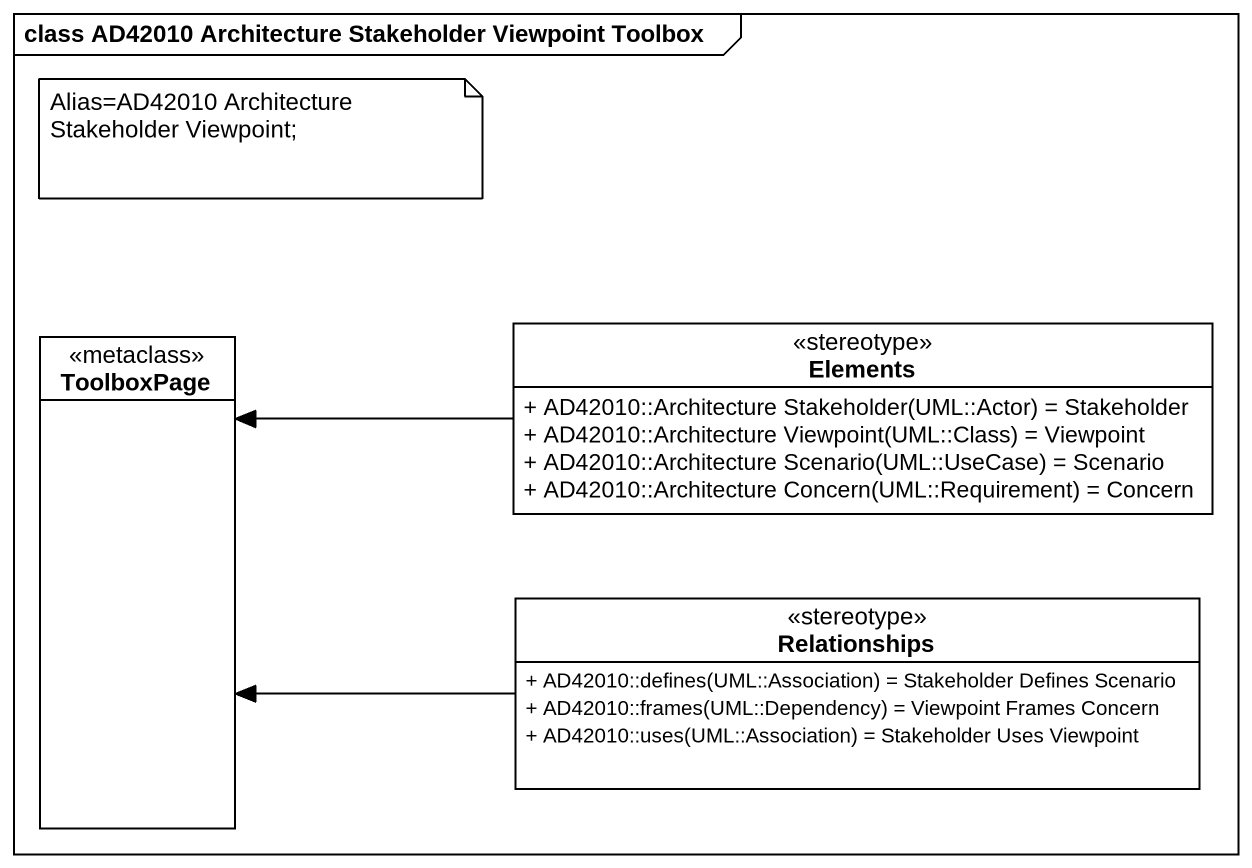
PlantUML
@startuml
mainframe class AD42010 Architecture Stakeholder Viewpoint Toolbox
hide circle
hide empty members
skinparam classAttributeIconSize 0
class ToolboxPage <<metaclass>>
class Elements <<stereotype>> {
  {field} + AD42010::Architecture Stakeholder(UML::Actor) = Stakeholder
  {field} + AD42010::Architecture Viewpoint(UML::Class) = Viewpoint
  {field} + AD42010::Architecture Scenario(UML::UseCase) = Scenario
  {field} + AD42010::Architecture Concern(UML::Requirement) = Concern
}
class Relationships <<stereotype>> {
  {field} + AD42010::defines(UML::Association) = Stakeholder Defines Scenario
  {field} + AD42010::frames(UML::Dependency) = Viewpoint Frames Concern
  {field} + AD42010::uses(UML::Association) = Stakeholder Uses Viewpoint
}
Elements -left-> ToolboxPage
Relationships -left-> ToolboxPage
note as N1
  Alias=AD42010 Architecture Stakeholder Viewpoint;
end note
@enduml
